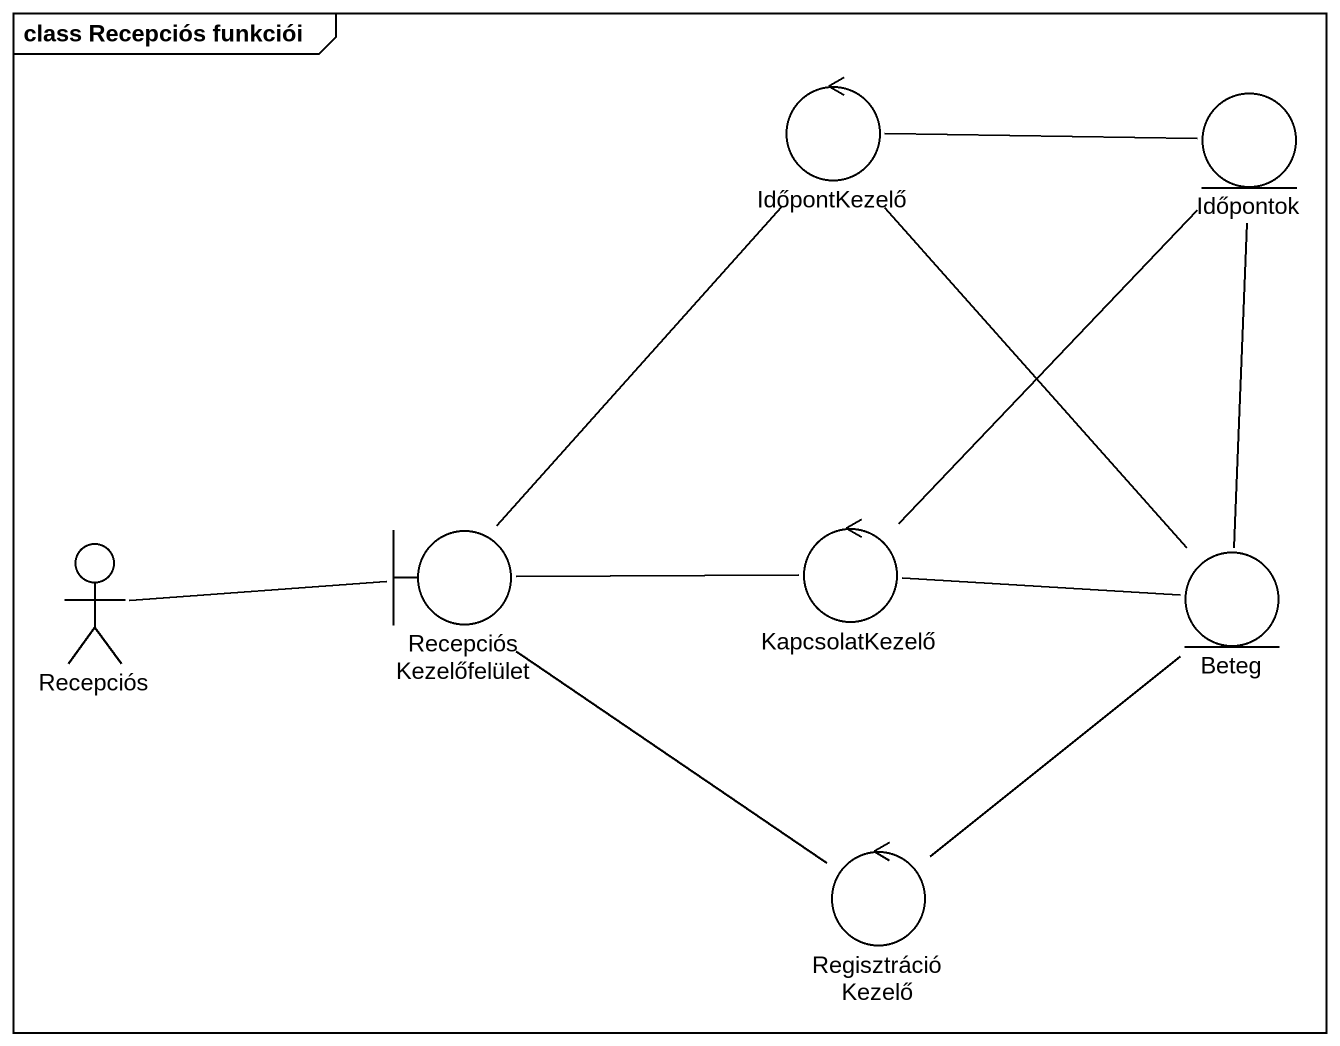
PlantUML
@startuml
mainframe class Recepciós funkciói
control IdőpontKezelő
entity Időpontok
actor Recepciós
boundary RecepciósKezelőfelület
control KapcsolatKezelő
entity Beteg
control RegisztrációKezelő
IdőpontKezelő -right- Időpontok
IdőpontKezelő -- Beteg
Időpontok -- Beteg
Recepciós -right- RecepciósKezelőfelület
RecepciósKezelőfelület -up- IdőpontKezelő
RecepciósKezelőfelület -right- KapcsolatKezelő
RecepciósKezelőfelület -- RegisztrációKezelő
KapcsolatKezelő -up- Időpontok
KapcsolatKezelő -right- Beteg
RegisztrációKezelő -up- Beteg
@enduml
